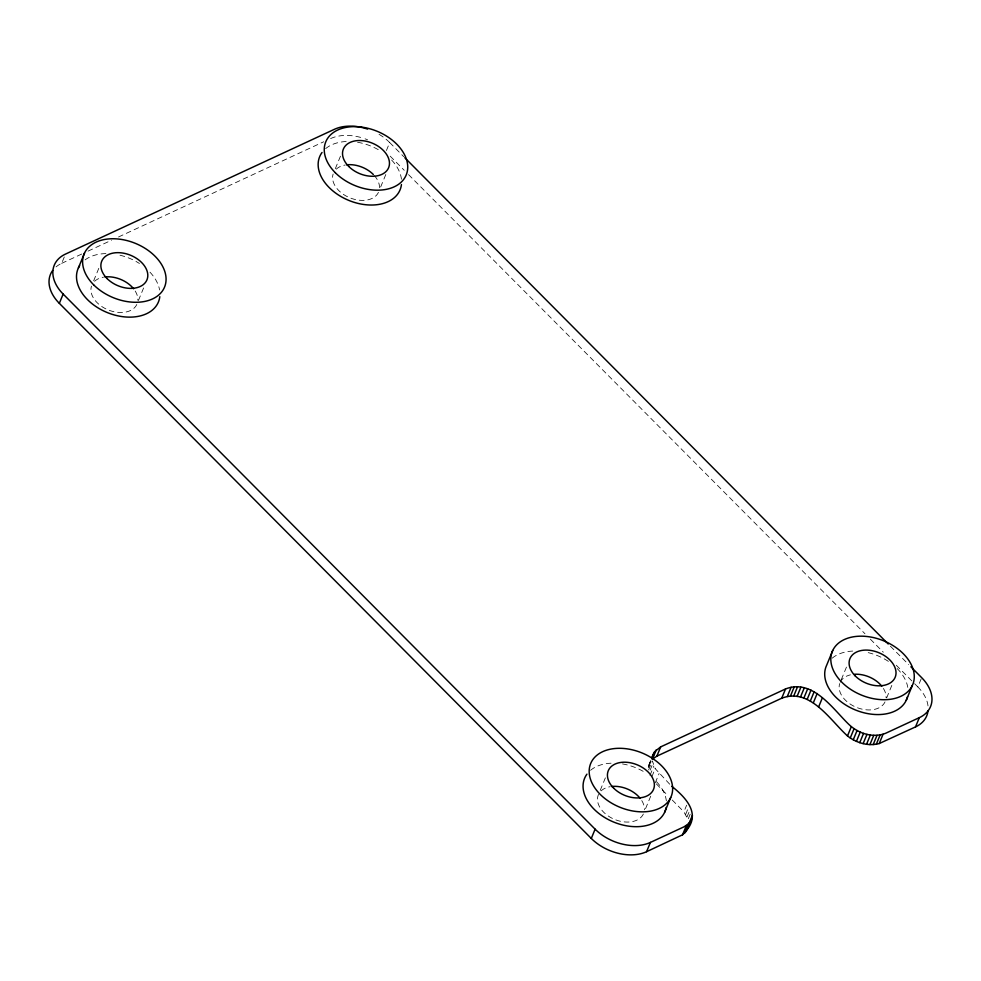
<?xml version="1.0" encoding="UTF-8"?>
<svg xmlns="http://www.w3.org/2000/svg" width="981" height="981" viewBox="0 0 981 981"><rect width="100%" height="100%" fill="white"/><g stroke="black" fill="none" stroke-linecap="round" stroke-linejoin="round"><path stroke-width="0.74" stroke-dasharray="4.91 3.68" d="M669.704 784.199L655.198 768.65L652.34 760.9L648.515 770.183L648.809 765.254L651.249 759.024M56.064 266.881A40.773 27.493 22.4 0 1 61.668 263.349L65.494 254.079M93.661 280.799L99.179 267.396M138.456 300.444L143.974 287.053M335.318 168.683L340.836 155.28M386.428 150.498L389.702 142.552A40.773 27.493 22.4 0 0 377.391 133.379M380.653 186.991L386.183 173.588M600.225 790.355L605.743 776.952M648.809 765.254L650.992 759.956M648.441 767.657L651.715 759.711M650.133 770.11L652.868 763.476M649.998 775.358L653.824 766.075M651.924 776.596L655.198 768.65M655.283 782.826L659.109 773.543M645.559 808.663L651.09 795.26M690.183 814.218L688 819.515L683.892 811.839L686.626 805.205M685.67 814.34L688.392 807.719M687.043 816.915L689.226 811.618M841.318 679.575L847.4 664.836M886.665 697.883L892.195 684.48M928.014 705.903A40.773 27.493 22.4 0 0 917.848 686.933L921.134 678.987M649.618 762.997L650.844 760.925M61.668 263.349L82.465 253.699M88.008 251.136L111.576 240.198M118.505 236.985L323.669 141.791M389.702 142.552L403.731 156.666M890.38 646.185L908.725 664.628M390.205 156.175L404.221 170.277M408.537 174.618L864.972 633.751M870.368 639.183L883.317 652.206M896.266 665.228L913.532 682.592M914.611 683.683L917.848 686.933M656.35 783.893L668 795.714M672.243 800.018L683.892 811.839M330.597 138.579A40.773 27.493 22.4 0 1 363.816 138.382M365.079 138.824A40.773 27.493 22.4 0 1 367.568 139.793M325.655 148.621A43.495 29.32 22.4 0 1 346.293 141.522M357.562 142.257A43.495 29.32 22.4 0 1 381.106 151.368M391.64 160.05A43.495 29.32 22.4 0 1 401.45 179.216M85.077 259.879A43.495 29.32 22.4 0 1 106.132 253.601M119.989 255.207A43.495 29.32 22.4 0 1 139.449 263.484M149.983 272.178A43.495 29.32 22.4 0 1 159.596 289.971M832.219 658.165A43.495 29.32 22.4 0 1 854.353 651.028M868.21 652.635A43.495 29.32 22.4 0 1 888.823 661.672M897.174 668.539A43.495 29.32 22.4 0 1 907.805 687.399M590.562 770.281A43.495 29.32 22.4 0 1 611.2 763.193M622.469 763.917A43.495 29.32 22.4 0 1 646.013 773.04M656.547 781.722A43.495 29.32 22.4 0 1 666.357 800.888M378.445 192.35A24.464 16.493 22.4 0 1 349.996 197.868A24.464 16.493 22.4 0 1 333.123 174.042M336.238 169.173A24.464 16.493 22.4 0 1 345.189 165.016M374.337 175.562A24.464 16.493 22.4 0 1 379.5 188.156M136.8 304.466A24.464 16.493 22.4 0 1 108.351 309.996A24.464 16.493 22.4 0 1 91.478 286.158M94.581 281.289A24.464 16.493 22.4 0 1 103.532 277.145M135.206 291.038A24.464 16.493 22.4 0 1 137.855 300.272M643.352 814.022A24.464 16.493 22.4 0 1 613.922 819.135A24.464 16.493 22.4 0 1 598.557 794.377M601.145 790.845A24.464 16.493 22.4 0 1 610.096 786.688M641.77 800.582A24.464 16.493 22.4 0 1 644.407 809.816M885.009 701.905A24.464 16.493 22.4 0 1 856.56 707.424A24.464 16.493 22.4 0 1 839.687 683.585M840.214 682.249A24.464 16.493 22.4 0 1 850.417 674.842M883.415 688.466A24.464 16.493 22.4 0 1 886.064 697.699"/><path stroke-width="1.47" d="M652.267 758.387L654.67 751.642L660.679 746.884L785.536 688.956C812.734 678.374 832.71 708.858 848.859 724.407C858.289 733.506 873.176 738.362 885.708 733.248L919.332 717.651A40.773 27.493 22.4 0 0 921.674 677.663L910.883 666.798M52.655 270.498A40.773 27.493 22.4 0 0 59.326 303.337L591.298 838.448A40.773 27.493 22.4 0 0 646.577 851.704L682.543 834.794L686.197 831.348L688.601 824.604M687.423 829.276C700.544 812.415 684.652 796.609 671.813 786.321M59.326 303.337L63.152 294.067A40.773 27.493 22.4 0 1 65.494 254.079L334.423 129.296A40.773 27.493 22.4 0 1 367.642 129.112M78.406 267.911L84.525 253.061M591.298 838.448L595.111 829.166L63.152 294.067M651.801 757.7L653.432 753.715M651.936 758.276L654.67 751.642M656.301 749.791L652.488 759.073L656.853 756.167L781.71 698.227C810.183 687.313 830.282 720.483 847.498 735.934C856.229 742.887 868.246 746.553 879.234 743.537L915.506 726.921A40.773 27.493 22.4 0 0 928.014 710.906M656.853 756.167L660.679 746.884M646.577 851.704L650.403 842.421L684.015 826.824L688.38 823.917L691.249 819.993M664.603 812.378L670.722 797.541A43.495 29.32 22.4 0 0 621.819 748.356A43.495 29.32 22.4 0 0 600.164 794.328A43.495 29.32 22.4 0 0 670.722 797.541M682.543 834.794L686.369 825.512M684.554 833.2L688.38 823.917M689.153 823.28L692.427 815.321M686.197 831.348L690.023 822.066M688.233 827.008L692.059 817.737M781.71 698.227L785.536 688.956M787.289 696.535L791.115 687.252M790.404 696.167L794.23 686.896M793.678 696.154L797.504 686.872M797.05 696.473L800.876 687.191M800.459 697.123L804.285 687.853M803.856 698.104L807.682 688.821M807.167 699.392L810.993 690.109M810.355 700.949L814.181 691.679M832.734 650.489L826.615 665.339A43.495 29.32 22.4 0 0 856.56 710.428A43.495 29.32 22.4 0 0 907.548 696.645M813.347 702.776L817.173 693.493M818.571 707.068L822.397 697.785M847.498 735.934L851.324 726.651M850.257 737.982L854.083 728.699M853.249 739.797L857.075 730.526M856.425 741.366L860.251 732.096M859.748 742.654L863.562 733.371M863.133 743.623L866.959 734.352M866.542 744.285L870.368 735.002M869.914 744.604L873.74 735.321M873.188 744.579L877.014 735.309M876.315 744.223L880.141 734.953M879.234 743.537L883.047 734.254M906.248 700.262L912.367 685.412A43.495 29.32 22.4 0 0 863.476 636.228A43.495 29.32 22.4 0 0 841.821 682.212A43.495 29.32 22.4 0 0 912.367 685.412M915.506 726.921L919.332 717.651M404.81 157.745L888.222 644.014M650.403 842.421A40.773 27.493 22.4 0 1 595.111 829.166M401.45 184.538A43.495 29.32 22.4 0 1 349.126 200.541A43.495 29.32 22.4 0 1 322.038 152.472M159.805 296.667A43.495 29.32 22.4 0 1 108.364 313A43.495 29.32 22.4 0 1 79.645 265.667M666.16 807.498A43.495 29.32 22.4 0 1 613.162 821.845A43.495 29.32 22.4 0 1 586.945 774.144M346.563 164.82A24.464 16.493 22.4 0 1 373.344 174.508M104.918 276.949A24.464 16.493 22.4 0 1 133.612 288.782M611.47 786.492A24.464 16.493 22.4 0 1 640.176 798.326M854.561 674.254A24.464 16.493 22.4 0 1 881.821 686.21M348.709 166.427A24.464 16.493 22.4 0 0 388.39 168.229A24.464 16.493 22.4 0 0 360.885 140.553A24.464 16.493 22.4 0 0 348.709 166.427M107.052 278.543A24.464 16.493 22.4 0 0 146.733 280.345A24.464 16.493 22.4 0 0 119.228 252.681A24.464 16.493 22.4 0 0 107.052 278.543M855.273 675.97A24.464 16.493 22.4 0 0 894.954 677.773A24.464 16.493 22.4 0 0 867.449 650.109A24.464 16.493 22.4 0 0 855.273 675.97M613.615 788.099A24.464 16.493 22.4 0 0 653.297 789.901A24.464 16.493 22.4 0 0 625.792 762.225A24.464 16.493 22.4 0 0 613.615 788.099M335.257 172.668A43.495 29.32 22.4 0 0 405.815 175.869A43.495 29.32 22.4 0 0 356.912 126.684A43.495 29.32 22.4 0 0 335.257 172.668M93.612 284.784A43.495 29.32 22.4 0 0 164.158 287.985A43.495 29.32 22.4 0 0 115.255 238.8A43.495 29.32 22.4 0 0 93.612 284.784"/></g></svg>
